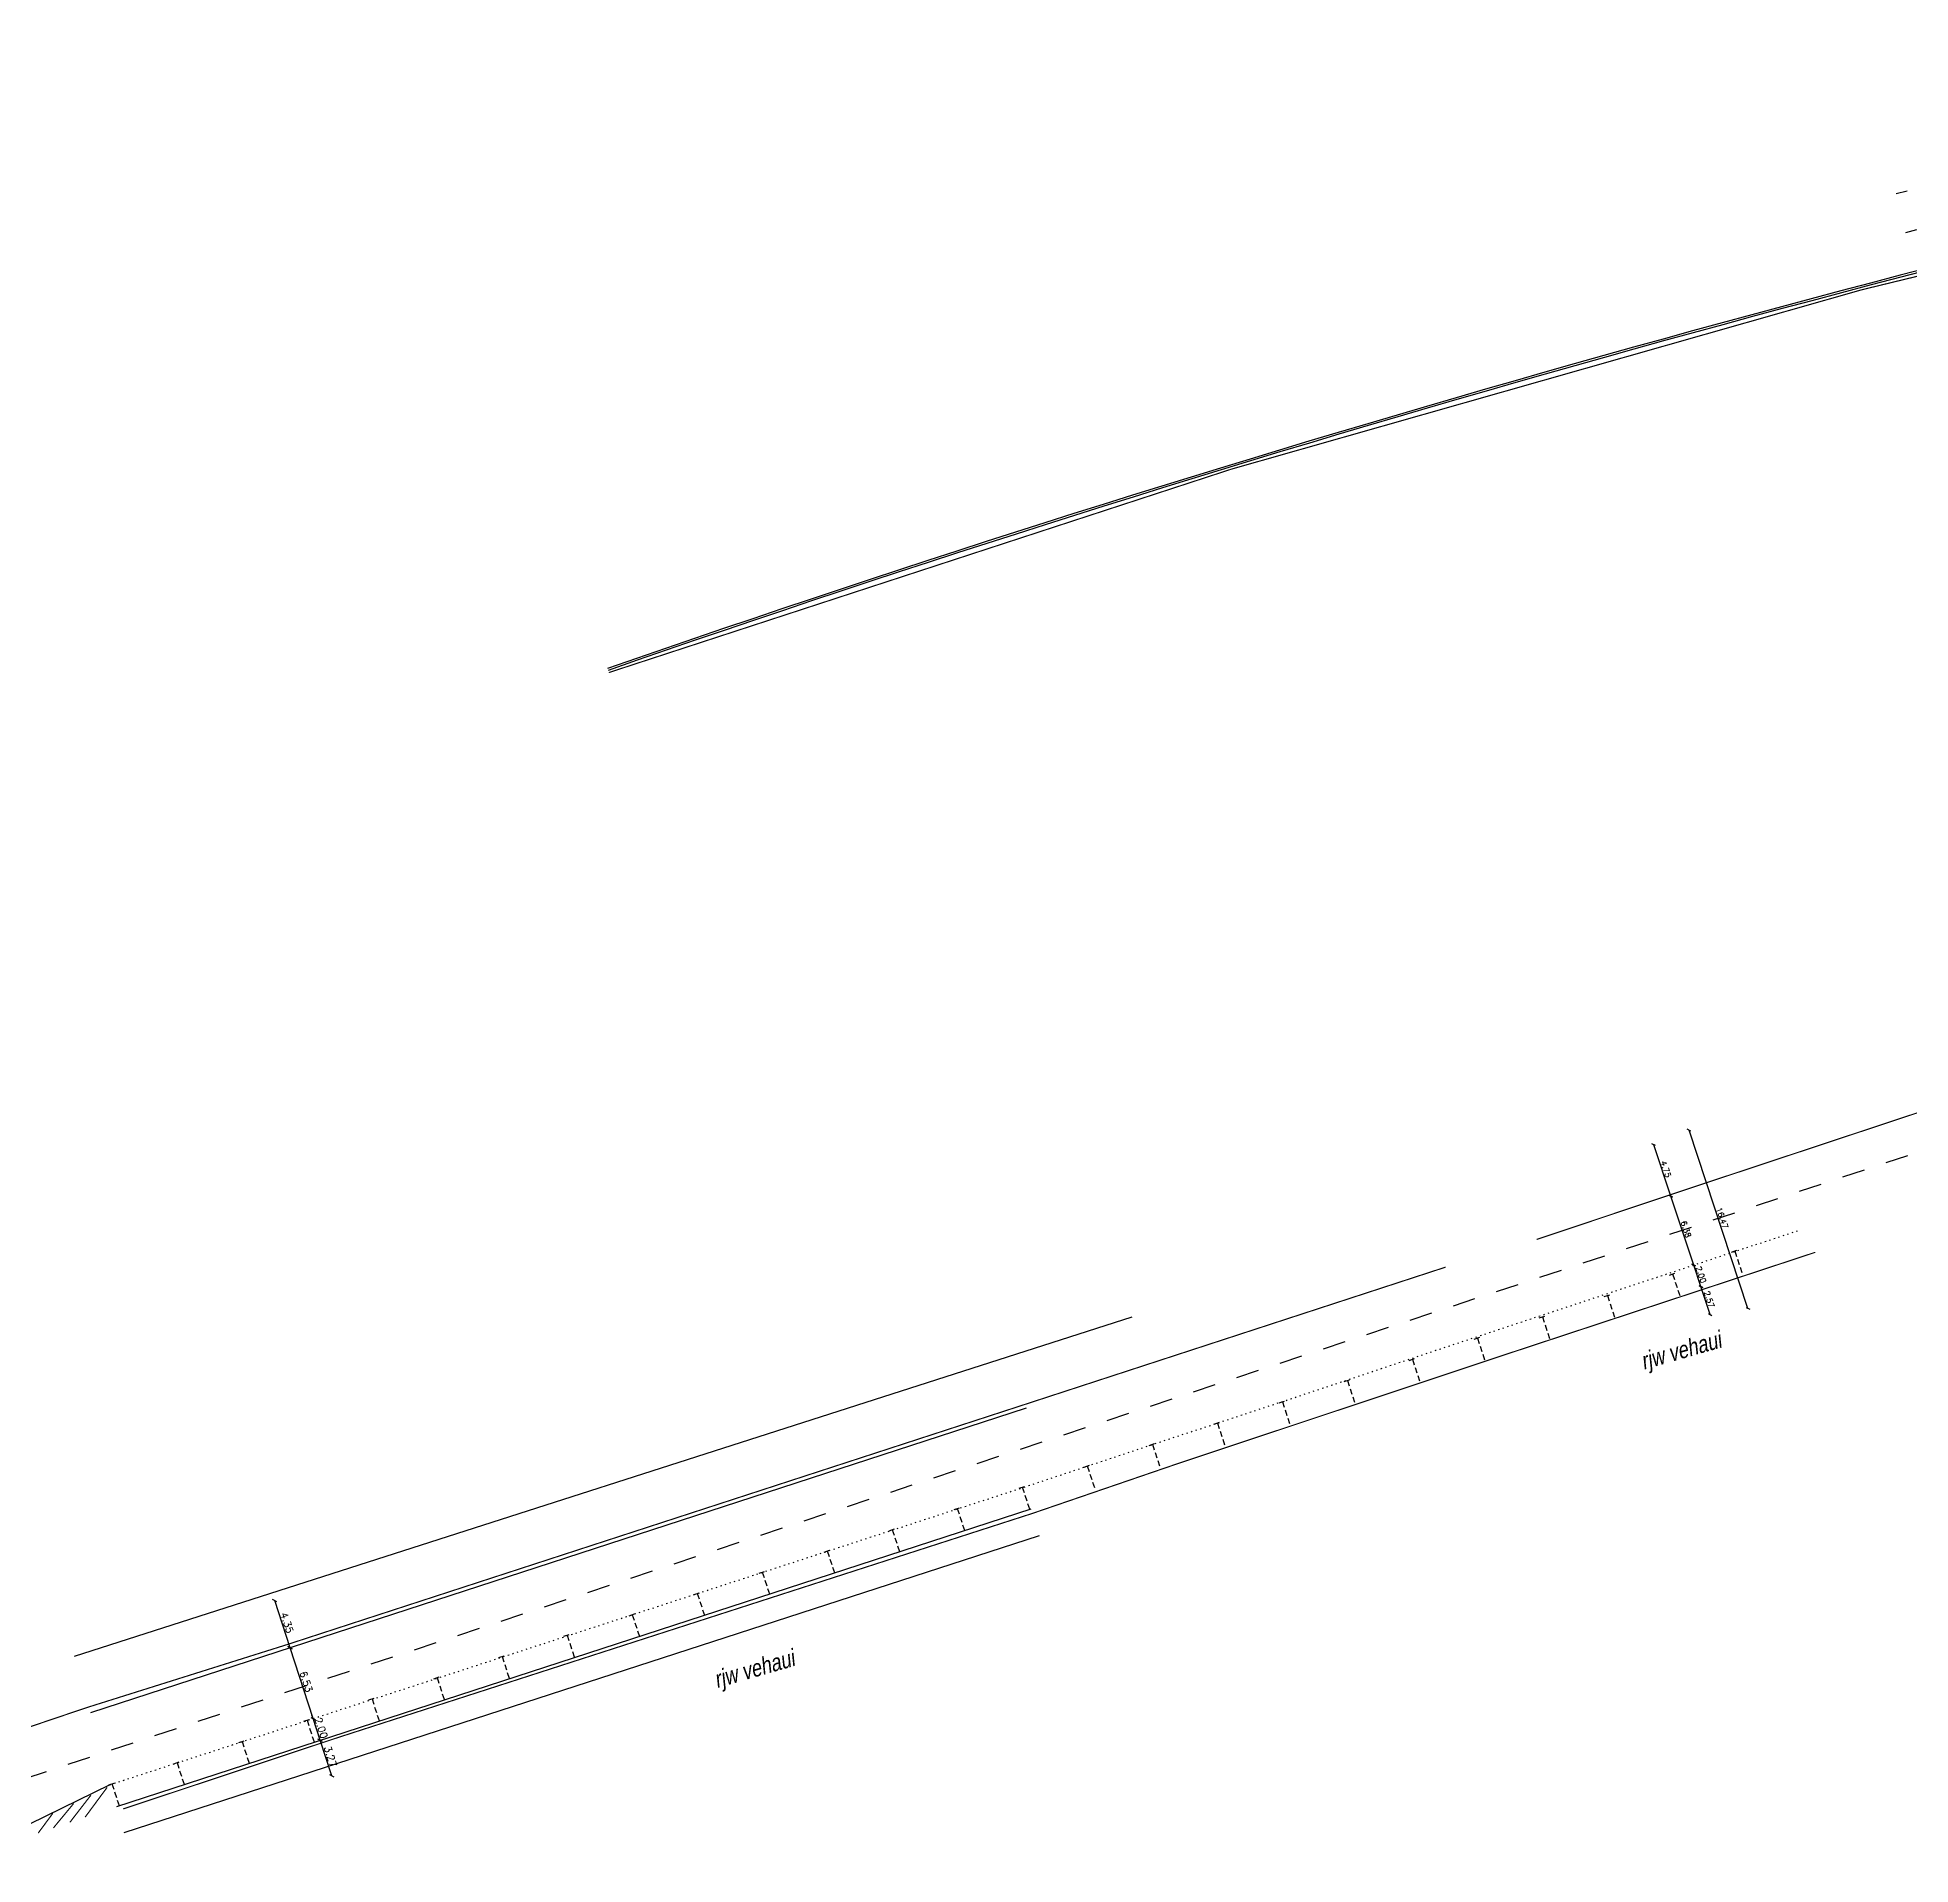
# Model space of a CAD drawing. Extents: x 183304 to 184528, y 666784 to 667526.
# Drawn here: x 184215.7 to 184380, y 667336.9 to 667497.2 of the extents above; entities that cross this region are included whole.
import ezdxf

# ---------------------------------------------------------------- set-up
doc = ezdxf.new("R2010")
doc.units = 0
for name, pattern in [('1-1', [2, 1, -1]), ('D1', [2, 1, -1]), ('DASHED', [0.75, 0.5, -0.25]), ('DOT2', [3.175, 0, -3.175])]:
    doc.linetypes.add(name, pattern=pattern)
for name, color, linetype in [('817', 140, '1-1'), ('818', 10, '1-1'), ('D-Dim', 7, 'Continuous'), ('D-EV-INSIDE', 2, 'Continuous'), ('D-Kav-Parking', 9, 'DOT2'), ('D-Nativ', 7, '1-1'), ('D-Parking', 123, 'DASHED'), ('D-Road', 7, 'Continuous'), ('D-TEXT', 7, 'Continuous'), ('KAYAM', 8, 'Continuous'), ('Layer6', 11, 'D1'), ('zeva', 7, 'Continuous')]:
    doc.layers.add(name, color=color, linetype=linetype)
doc.styles.add('MIR2', font='mirym.shx', dxfattribs={"width": 0.8, "oblique": 10})
doc.styles.add('r', font='romand')
doc.dimstyles.new('tik', dxfattribs={"dimscale": 1.25, "dimtxt": 0.5, "dimasz": 0.25, "dimexe": 0, "dimexo": 0, "dimgap": 0.09, "dimtad": 1, "dimzin": 0, "dimdsep": 46, "dimtxsty": 'r', "dimblk1": 'OBLIQUE', "dimblk2": 'OBLIQUE', "dimsah": 1, "dimcen": 0.09, "dimse1": 1, "dimse2": 1, "dimclrd": 256, "dimclrt": 256, "dimadec": 0, "dimazin": 0, "dimtfac": 1, "dimtix": 1, "dimtmove": 2, "dimatfit": 3, "dimldrblk": 'OBLIQUE', "dimfxl": 1, "dimtolj": 1, "dimtzin": 0, "dimarcsym": 0})

# ---------------------------------------------------------------- blocks, each defined once
blk = doc.blocks.new('_Oblique')
at = {"color": 0, "linetype": 'ByBlock', "lineweight": -2}
blk.add_line((-0.5, -0.5), (0.5, 0.5), dxfattribs=at)
blk = doc.blocks.new('*D330')
at = {"layer": 'D-Dim', "lineweight": -2, "transparency": 16777216}
blk.add_line((184365.76, 667385.72), (184360.59, 667401.36), dxfattribs=at)
at = {"layer": 'DEFPOINTS', "color": 0, "transparency": 16777216}
for p in [(184360.59, 667401.36), (184360.59, 667401.36), (184365.76, 667385.72)]:
    blk.add_point(p, dxfattribs=at)
at = {"layer": 'D-Dim', "lineweight": -2, "transparency": 16777216, "xscale": 0.25, "yscale": 0.25, "zscale": 0.25}
for p, rotation in [((184360.59, 667401.36), 108.2769799628569), ((184365.76, 667385.72), 288.2769799628569)]:
    blk.add_blockref('_Oblique', p, dxfattribs=dict(at, rotation=rotation))
at = {"layer": 'D-Dim', "transparency": 16777216, "insert": (184363.5, 667393.65), "char_height": 0.5, "attachment_point": 5, "rotation": 288.277, "style": 'r'}
blk.add_mtext('\\A1;16.47', dxfattribs=at)
blk = doc.blocks.new('*D331')
at = {"layer": 'D-Dim', "lineweight": -2, "transparency": 16777216}
blk.add_line((184361.63, 667387.63), (184361, 667389.52), dxfattribs=at)
at = {"layer": 'DEFPOINTS', "color": 0, "transparency": 16777216}
for p in [(184361, 667389.52), (184361, 667389.52), (184361.63, 667387.63)]:
    blk.add_point(p, dxfattribs=at)
at = {"layer": 'D-Dim', "lineweight": -2, "transparency": 16777216, "xscale": 0.25, "yscale": 0.25, "zscale": 0.25}
for p, rotation in [((184361, 667389.52), 108.4011151170257), ((184361.63, 667387.63), 288.4011151170257)]:
    blk.add_blockref('_Oblique', p, dxfattribs=dict(at, rotation=rotation))
at = {"layer": 'D-Dim', "transparency": 16777216, "insert": (184361.64, 667388.68), "char_height": 0.5, "attachment_point": 5, "rotation": 288.4011, "style": 'r'}
blk.add_mtext('\\A1;2.00', dxfattribs=at)
blk = doc.blocks.new('*D332')
at = {"layer": 'D-Dim', "lineweight": -2, "transparency": 16777216}
blk.add_line((184361, 667389.52), (184358.99, 667395.57), dxfattribs=at)
at = {"layer": 'DEFPOINTS', "color": 0, "transparency": 16777216}
for p in [(184358.99, 667395.57), (184359, 667395.58), (184361, 667389.52)]:
    blk.add_point(p, dxfattribs=at)
at = {"layer": 'D-Dim', "lineweight": -2, "transparency": 16777216, "xscale": 0.25, "yscale": 0.25, "zscale": 0.25}
for p, rotation in [((184358.99, 667395.57), 108.401115116861), ((184361, 667389.52), 288.4011151168609)]:
    blk.add_blockref('_Oblique', p, dxfattribs=dict(at, rotation=rotation))
at = {"layer": 'D-Dim', "transparency": 16777216, "insert": (184360.32, 667392.66), "char_height": 0.5, "attachment_point": 5, "rotation": 288.4011, "style": 'r'}
blk.add_mtext('\\A1;6.38', dxfattribs=at)
blk = doc.blocks.new('*D333')
at = {"layer": 'D-Dim', "lineweight": -2, "transparency": 16777216}
blk.add_line((184358.99, 667395.57), (184357.49, 667400.08), dxfattribs=at)
at = {"layer": 'DEFPOINTS', "color": 0, "transparency": 16777216}
for p in [(184357.49, 667400.08), (184357.49, 667400.08), (184359, 667395.58)]:
    blk.add_point(p, dxfattribs=at)
at = {"layer": 'D-Dim', "lineweight": -2, "transparency": 16777216, "xscale": 0.25, "yscale": 0.25, "zscale": 0.25}
for p, rotation in [((184357.49, 667400.08), 108.401115116861), ((184358.99, 667395.57), 288.4011151168609)]:
    blk.add_blockref('_Oblique', p, dxfattribs=dict(at, rotation=rotation))
at = {"layer": 'D-Dim', "transparency": 16777216, "insert": (184358.56, 667397.94), "char_height": 0.5, "attachment_point": 5, "rotation": 288.4011, "style": 'r'}
blk.add_mtext('\\A1;4.75', dxfattribs=at)
blk = doc.blocks.new('*D334')
at = {"layer": 'D-Dim', "lineweight": -2, "transparency": 16777216}
blk.add_line((184362.44, 667385.19), (184361.63, 667387.63), dxfattribs=at)
at = {"layer": 'DEFPOINTS', "color": 0, "transparency": 16777216}
for p in [(184361.63, 667387.63), (184361.63, 667387.63), (184362.44, 667385.19)]:
    blk.add_point(p, dxfattribs=at)
at = {"layer": 'D-Dim', "lineweight": -2, "transparency": 16777216, "xscale": 0.25, "yscale": 0.25, "zscale": 0.25}
for p, rotation in [((184361.63, 667387.63), 108.4011151168969), ((184362.44, 667385.19), 288.4011151168969)]:
    blk.add_blockref('_Oblique', p, dxfattribs=dict(at, rotation=rotation))
at = {"layer": 'D-Dim', "transparency": 16777216, "insert": (184362.36, 667386.51), "char_height": 0.5, "attachment_point": 5, "rotation": 288.4011, "style": 'r'}
blk.add_mtext('\\A1;2.57', dxfattribs=at)
blk = doc.blocks.new('*D335')
at = {"layer": 'D-Dim', "lineweight": -2, "ltscale": 0.1, "transparency": 16777216}
blk.add_line((184241.5, 667344.73), (184240.49, 667347.84), dxfattribs=at)
at = {"layer": 'DEFPOINTS', "color": 0, "ltscale": 0.1, "transparency": 16777216}
for p in [(184240.49, 667347.84), (184241.09, 667348.04), (184242.11, 667344.92)]:
    blk.add_point(p, dxfattribs=at)
at = {"layer": 'D-Dim', "lineweight": -2, "ltscale": 0.1, "transparency": 16777216, "xscale": 0.3125, "yscale": 0.3125, "zscale": 0.3125}
for p, rotation in [((184240.49, 667347.84), 108.0258436319062), ((184241.5, 667344.73), 288.0258436319062)]:
    blk.add_blockref('_Oblique', p, dxfattribs=dict(at, rotation=rotation))
at = {"layer": 'D-Dim', "ltscale": 0.1, "transparency": 16777216, "insert": (184241.4, 667346.41), "char_height": 0.625, "attachment_point": 5, "rotation": 288.0258, "style": 'r'}
blk.add_mtext('\\A1;3.27', dxfattribs=at)
blk = doc.blocks.new('*D336')
at = {"layer": 'D-Dim', "lineweight": -2, "ltscale": 0.1, "transparency": 16777216}
for p, q in [((184239.87, 667349.74), (184239.77, 667350.04)), ((184240.49, 667347.84), (184239.87, 667349.74)), ((184240.49, 667347.84), (184240.59, 667347.54))]:
    blk.add_line(p, q, dxfattribs=at)
at = {"layer": 'DEFPOINTS', "color": 0, "ltscale": 0.1, "transparency": 16777216}
for p in [(184239.87, 667349.74), (184239.87, 667349.74), (184241.09, 667348.04)]:
    blk.add_point(p, dxfattribs=at)
at = {"layer": 'D-Dim', "lineweight": -2, "ltscale": 0.1, "transparency": 16777216, "xscale": 0.3125, "yscale": 0.3125, "zscale": 0.3125}
for p, rotation in [((184239.87, 667349.74), 288.0258436322534), ((184240.49, 667347.84), 108.0258436322534)]:
    blk.add_blockref('_Oblique', p, dxfattribs=dict(at, rotation=rotation))
at = {"layer": 'D-Dim', "ltscale": 0.1, "transparency": 16777216, "insert": (184240.58, 667348.92), "char_height": 0.625, "attachment_point": 5, "rotation": 288.0258, "style": 'r'}
blk.add_mtext('\\A1;2.00', dxfattribs=at)
blk = doc.blocks.new('*D337')
at = {"layer": 'D-Dim', "lineweight": -2, "ltscale": 0.1, "transparency": 16777216}
blk.add_line((184239.87, 667349.74), (184237.85, 667355.95), dxfattribs=at)
at = {"layer": 'DEFPOINTS', "color": 0, "ltscale": 0.1, "transparency": 16777216}
for p in [(184237.85, 667355.95), (184237.85, 667355.95), (184239.87, 667349.74)]:
    blk.add_point(p, dxfattribs=at)
at = {"layer": 'D-Dim', "lineweight": -2, "ltscale": 0.1, "transparency": 16777216, "xscale": 0.3125, "yscale": 0.3125, "zscale": 0.3125}
for p, rotation in [((184237.85, 667355.95), 108.0258436322534), ((184239.87, 667349.74), 288.0258436322534)]:
    blk.add_blockref('_Oblique', p, dxfattribs=dict(at, rotation=rotation))
at = {"layer": 'D-Dim', "ltscale": 0.1, "transparency": 16777216, "insert": (184239.26, 667352.98), "char_height": 0.625, "attachment_point": 5, "rotation": 288.0258, "style": 'r'}
blk.add_mtext('\\A1;6.53', dxfattribs=at)
blk = doc.blocks.new('*D338')
at = {"layer": 'D-Dim', "lineweight": -2, "ltscale": 0.1, "transparency": 16777216}
blk.add_line((184237.85, 667355.95), (184236.5, 667360.09), dxfattribs=at)
at = {"layer": 'DEFPOINTS', "color": 0, "ltscale": 0.1, "transparency": 16777216}
for p in [(184236.47, 667360.08), (184236.5, 667360.09), (184237.85, 667355.95)]:
    blk.add_point(p, dxfattribs=at)
at = {"layer": 'D-Dim', "lineweight": -2, "ltscale": 0.1, "transparency": 16777216, "xscale": 0.3125, "yscale": 0.3125, "zscale": 0.3125}
for p, rotation in [((184236.5, 667360.09), 108.0258436322534), ((184237.85, 667355.95), 288.0258436322534)]:
    blk.add_blockref('_Oblique', p, dxfattribs=dict(at, rotation=rotation))
at = {"layer": 'D-Dim', "ltscale": 0.1, "transparency": 16777216, "insert": (184237.58, 667358.15), "char_height": 0.625, "attachment_point": 5, "rotation": 288.0258, "style": 'r'}
blk.add_mtext('\\A1;4.35', dxfattribs=at)
blk = doc.blocks.new('pk1')
for p, q in [((-0.3, 2), (0.3, 2)), ((0, 2), (0, 0))]:
    blk.add_line(p, q)

msp = doc.modelspace()

# ---------------------------------------------------------------- linework, layer by layer
at = {"layer": '817', "const_width": 0.1}
msp.add_lwpolyline([(184371.663, 667390.64), (184344.289, 667381.61), (184315.555, 667372.044), (184302.97, 667367.734), (184241.893, 667348.027), (184223.203, 667341.813)], dxfattribs=at)
at = {"layer": '818', "const_width": 0.1}
msp.add_lwpolyline([(184440.916, 667486.751, 0.2136745), (184431.603, 667488.655, 0.0289422), (184265.815, 667441.493)], format="xyb", dxfattribs=at)
at = {"layer": '818', "const_width": 0.1, "flags": 128}
for points in [[(184453.458, 667427.093), (184424.187, 667417.442), (184400.759, 667409.549), (184385.493, 667404.49), (184360.701, 667396.273), (184347.222, 667391.769)], [(184339.235, 667389.341), (184302.187, 667377.254), (184237.646, 667356.25), (184219.978, 667350.694), (184182.458, 667338.006), (184181.323, 667336.043), (184176.422, 667335.529), (184176.18, 667338.164), (184175.236, 667340.336)]]:
    msp.add_lwpolyline(points, dxfattribs=at)
at = {"layer": 'D-EV-INSIDE'}
msp.add_arc((184755.751, 666034.209), 1490.33, 102.564021, 109.195226, dxfattribs=at)
at = {"layer": 'D-Kav-Parking', "ltscale": 0.1}
msp.add_line((184222.028, 667343.935), (184302.264, 667370.045), dxfattribs=at)
at = {"layer": 'D-Kav-Parking', "ltscale": 0.1, "flags": 128}
msp.add_lwpolyline([(184302.253, 667370.041), (184305.768, 667371.208), (184315.855, 667374.557), (184325.907, 667377.876), (184338.385, 667382.048), (184351.719, 667386.46), (184366.223, 667391.249), (184370.329, 667392.595)], dxfattribs=at)
at = {"layer": 'D-Nativ', "ltscale": 2}
msp.add_line((184432.919, 667416.705), (184203.967, 667340.939), dxfattribs=at)
at = {"layer": 'D-Road'}
msp.add_arc((184755.751, 666034.209), 1490.5, 102.564021, 109.195226, dxfattribs=at)
at = {"layer": 'KAYAM'}
for p, q in [((184218.934, 667355.23), (184311.744, 667384.987)), ((184302.444, 667376.972), (184220.334, 667350.254)), ((184222.647, 667342.033), (184302.883, 667368.143)), ((184223.293, 667339.739), (184303.603, 667365.796))]:
    msp.add_line(p, q, dxfattribs=at)
at = {"layer": 'Layer6'}
for radius, start in [(1497.5, 102.324063), (1494, 102.320682)]:
    msp.add_arc((184755.751, 666034.209), radius, start, 104.616666, dxfattribs=at)
at = {"layer": 'zeva'}
msp.add_line((184222.028, 667343.935), (184208.145, 667337.121), dxfattribs=at)
at = {"layer": 'zeva', "const_width": 0.1}
for points in [[(184220.373, 667343.022), (184218.53, 667340.639)], [(184221.803, 667343.714), (184219.866, 667341.091)], [(184217.05, 667341.454), (184215.752, 667339.698)], [(184218.857, 667342.288), (184217.085, 667340.149)]]:
    msp.add_lwpolyline(points, dxfattribs=at)

# ---------------------------------------------------------------- block references
at = {"layer": 'D-Parking', "rotation": 18.09697726688201}
for p in [(184365.216, 667388.856), (184359.766, 667386.838), (184354.056, 667384.946), (184348.353, 667383.082), (184342.65, 667381.219), (184336.946, 667379.355), (184331.243, 667377.491), (184325.54, 667375.627), (184319.837, 667373.764), (184314.134, 667371.9), (184308.417, 667369.999), (184302.713, 667368.135), (184297.01, 667366.271), (184291.307, 667364.408), (184285.604, 667362.544), (184279.901, 667360.68), (184274.197, 667358.816), (184268.494, 667356.952), (184262.769, 667355.159), (184257.065, 667353.295), (184251.362, 667351.431), (184245.659, 667349.568), (184239.956, 667347.704), (184234.253, 667345.84), (184228.55, 667343.976), (184222.846, 667342.113)]:
    msp.add_blockref('pk1', p, dxfattribs=at)

# ---------------------------------------------------------------- texts
at = {"layer": 'D-TEXT', "style": 'MIR2', "oblique": 10, "width": 0.8}
for p in [(184356.6, 667380.331), (184275.292, 667352.406)]:
    msp.add_text('rjw vehaui', height=1.5, rotation=15.98481, dxfattribs=at).set_placement(p)

# ---------------------------------------------------------------- dimensions: what is measured, and where the dimension line sits
at = {"layer": 'D-Dim'}
for p1, p2, picture, middle in [((184365.759, 667385.721), (184360.592, 667401.364), '*D330', (184363.498, 667393.649)), ((184361.632, 667387.627), (184361.001, 667389.524), '*D331', (184361.639, 667388.683)), ((184362.444, 667385.188), (184361.633, 667387.627), '*D334', (184362.361, 667386.515))]:
    dim = msp.add_aligned_dim(p1=p1, p2=p2, distance=0, dimstyle='tik', override={"dimscale": 1}, dxfattribs=at)
    dim.commit()
    dim.dimension.update_dxf_attribs({"geometry": picture, "text_midpoint": middle})
for base, p1, p2, picture, middle in [((184357.488, 667400.082), (184358.998, 667395.577), (184357.495, 667400.084), '*D333', (184358.561, 667397.935)), ((184358.988, 667395.574), (184361.001, 667389.524), (184359, 667395.577), '*D332', (184360.317, 667392.656))]:
    dim = msp.add_linear_dim(base=base, p1=p1, p2=p2, angle=288.40112, dimstyle='tik', override={"dimscale": 1}, dxfattribs=at)
    dim.commit()
    dim.dimension.update_dxf_attribs({"geometry": picture, "text_midpoint": middle})
at = {"layer": 'D-Dim', "ltscale": 0.1}
for base, p1, p2, picture, middle in [((184236.503, 667360.093), (184237.85, 667355.954), (184236.466, 667360.081), '*D338', (184237.58, 667358.155)), ((184237.849, 667355.954), (184239.871, 667349.741), (184237.85, 667355.954), '*D337', (184239.264, 667352.979)), ((184239.871, 667349.741), (184241.093, 667348.036), (184239.871, 667349.741), '*D336', (184240.585, 667348.922))]:
    dim = msp.add_linear_dim(base=base, p1=p1, p2=p2, angle=288.02584, dimstyle='tik', dxfattribs=at)
    dim.commit()
    dim.dimension.update_dxf_attribs({"geometry": picture, "text_midpoint": middle})
dim = msp.add_aligned_dim(p1=(184242.106, 667344.924), p2=(184241.093, 667348.036), distance=0.635, dimstyle='tik', dxfattribs=at)
dim.commit()
dim.dimension.update_dxf_attribs({"geometry": '*D335', "text_midpoint": (184241.4, 667346.415)})

doc.saveas('drawing.dxf')
